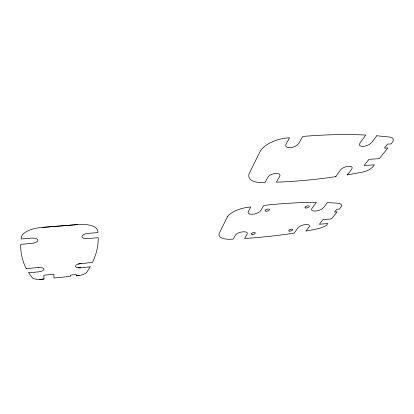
<?xml version="1.0" encoding="UTF-8"?>
<svg xmlns="http://www.w3.org/2000/svg" width="414" height="414" viewBox="0 0 414 414"><rect width="100%" height="100%" fill="white"/><g stroke="black" fill="none" stroke-linecap="round" stroke-linejoin="round"><path stroke-width="0.62" d="M79.136 275.522L76.279 275.802L76.362 274.549L70.468 275.134L70.411 276.381L53.975 278.017L53.929 274.234L43.832 275.222L44.013 279.005L41.126 279.3A9.144 3.436 -6 0 1 32.08 277.52L28.623 272.66M90.185 266.87L86.899 272.112A8.906 3.379 -7.3 0 1 78.122 275.615L76.279 275.802M335.635 176.68L340.51 169.942A6.355 2.738 -18.6 0 1 348.526 166.278A6.355 2.738 -18.6 0 1 351.683 169.207L347.47 174.822M376.812 135.714L371.813 142.38L369.635 144.279A6.862 3.089 -20.2 0 1 359.419 144.843L359.973 143.027L365.738 135.052L358.622 134.757A247.437 91.525 -12.9 0 0 305.91 136.196L302.758 136.475L298.68 143.534L296.724 145.505A6.96 3.426 -17.6 0 1 285.774 146.101L285.981 144.217L289.521 137.758L287.026 138.022A22.951 11.235 -16.9 0 0 259.324 153.045L249.984 171.934A21.719 10.174 -15.8 0 0 262.885 182.538L265.007 182.502L267.92 177.176A6.365 2.924 -15.8 0 1 275.677 173.471A6.365 2.924 -15.8 0 1 279.709 176.39L276.366 182.181L279.088 182.098A1097.167 589.417 -53.9 0 0 328.297 177.709L336.085 176.612M78.36 264.013L92.56 262.367L93.849 259.506A438.866 153.196 4 0 0 98.232 238.904L98.211 237.688L87.623 238.593L84.694 238.505A6.003 2.572 -7.2 0 1 81.894 236.503A6.003 2.572 -7.2 0 1 85.077 233.982L88.115 233.377L97.932 232.554L97.849 231.581A20.457 8.834 -6.7 0 0 76.704 224.662L43.423 227.333A20.964 8.973 -5.2 0 0 21.233 237.972L21.13 238.992L31.454 238.128A6.241 2.634 -4.9 0 1 37.871 240.229A6.241 2.634 -4.9 0 1 31.878 243.38L20.772 244.332L20.7 245.59A285.205 117.721 -15.8 0 0 24.99 265.979L26.382 268.831M347.01 174.899L361.732 172.296A10.552 4.466 -19.2 0 0 372.973 166.604L374.354 164.85L364.16 165.512L368.962 159.312L379.302 158.671L387.897 147.927L384.383 148.129L387.561 144.113L391.111 143.917L392.125 142.639A11.318 4.973 -20.7 0 0 389.331 137.008L376.771 135.771M39.77 279.424L44.013 279.005M28.726 272.816L38.507 271.869A5.651 2.168 -5.8 0 0 43.977 269.172A5.651 2.168 -5.8 0 0 38.223 267.537M90.268 266.859L80.74 267.786A5.485 2.132 -7.3 0 1 75.493 266.124A5.485 2.132 -7.3 0 1 81.165 263.454M26.305 268.67L38.264 267.532M42.363 227.405L77.734 224.59M80.782 267.78L78.096 267.754M227.467 216.662L219.099 233.62A18.107 7.292 -13.3 0 0 232.202 239.137L233.263 239.095L235.437 235.116A6.194 2.453 -13.4 0 1 242.842 231.835A6.194 2.453 -13.4 0 1 247.148 234.065L244.596 238.469L247.598 238.283A399.898 226.411 -25.9 0 0 269.307 236.332A287.093 148.828 -21.8 0 0 292.962 233.279L294.157 233.082L297.956 227.814A6.143 2.334 -15.5 0 1 305.589 224.554A6.143 2.334 -15.5 0 1 309.149 226.82L305.91 231.121L316.912 228.952A10.36 3.902 -16 0 0 326.584 225.061L327.81 223.529L319.396 224.274L322.998 219.637L331.51 218.902L337.167 211.839L334.59 212.051L336.794 209.272L339.392 209.06L341.612 206.281A10.914 4.269 -16.8 0 0 337.022 203.186L327.402 202.56L323.686 207.502A6.531 2.603 -16.5 0 1 315.556 211.021A6.531 2.603 -16.5 0 1 311.913 208.459L316.306 202.363L315.163 202.353A168.353 57.525 -12.6 0 0 290.933 203.155A195.517 64.807 -12.1 0 0 267.149 205.059L263.744 205.432L260.732 210.633A6.655 2.815 -14.3 0 1 252.737 214.25A6.655 2.815 -14.3 0 1 248.245 211.637L250.806 206.943L249.575 207.109A18.961 7.959 -13.8 0 0 227.467 216.662M252.198 234.479A2.142 0.844 -13.8 0 0 255.36 233.098A2.142 0.844 -13.8 0 0 252.255 232.973A2.142 0.844 -13.8 0 0 252.198 234.479M289.583 231.115A2.122 0.812 -15.1 0 0 292.786 229.754A2.122 0.812 -15.1 0 0 289.831 229.615A2.122 0.812 -15.1 0 0 289.583 231.115M266.067 211.197A2.303 0.963 -14.8 0 0 269.493 209.66A2.303 0.963 -14.8 0 0 266.207 209.458A2.303 0.963 -14.8 0 0 266.067 211.197M305.842 207.983A2.282 0.926 -16.2 0 0 309.315 206.462A2.282 0.926 -16.2 0 0 306.2 206.25A2.282 0.926 -16.2 0 0 305.842 207.983"/></g></svg>
